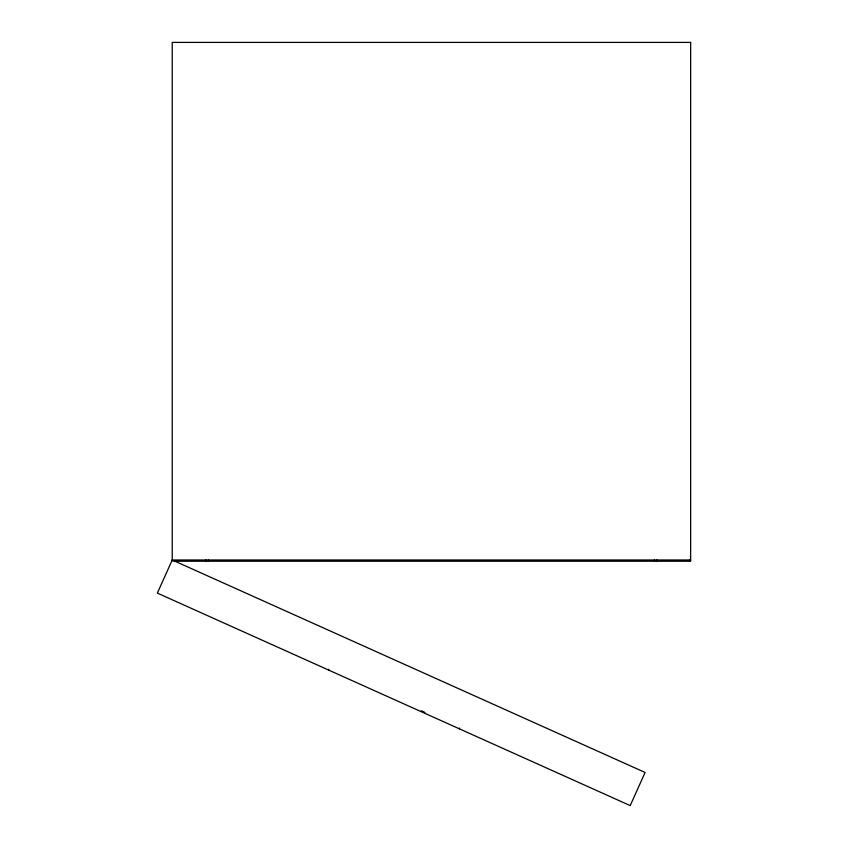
<?xml version="1.0" encoding="UTF-8"?>
<svg xmlns="http://www.w3.org/2000/svg" width="848" height="848" viewBox="0 0 848 848"><rect width="100%" height="100%" fill="white"/><g stroke="black" fill="none" stroke-linecap="round" stroke-linejoin="round"><path stroke-width="1.27" d="M172.25 559.966L157.357 593.091L630.212 805.6L645.095 772.475L172.229 559.987L690.643 559.987M328.526 670.015L328.865 669.273M459.362 728.814L459.701 728.072M174.37 560.782L690.611 560.782M421.244 710.794L424.859 712.415M689.827 559.987L689.827 560.814M656.946 559.987L656.946 560.814M654.359 559.987L654.359 560.814M208.523 559.987L208.523 560.814M205.926 559.987L205.926 560.814M690.643 42.4L172.229 42.4L172.229 560.814L690.643 560.814L690.643 42.4"/></g></svg>
